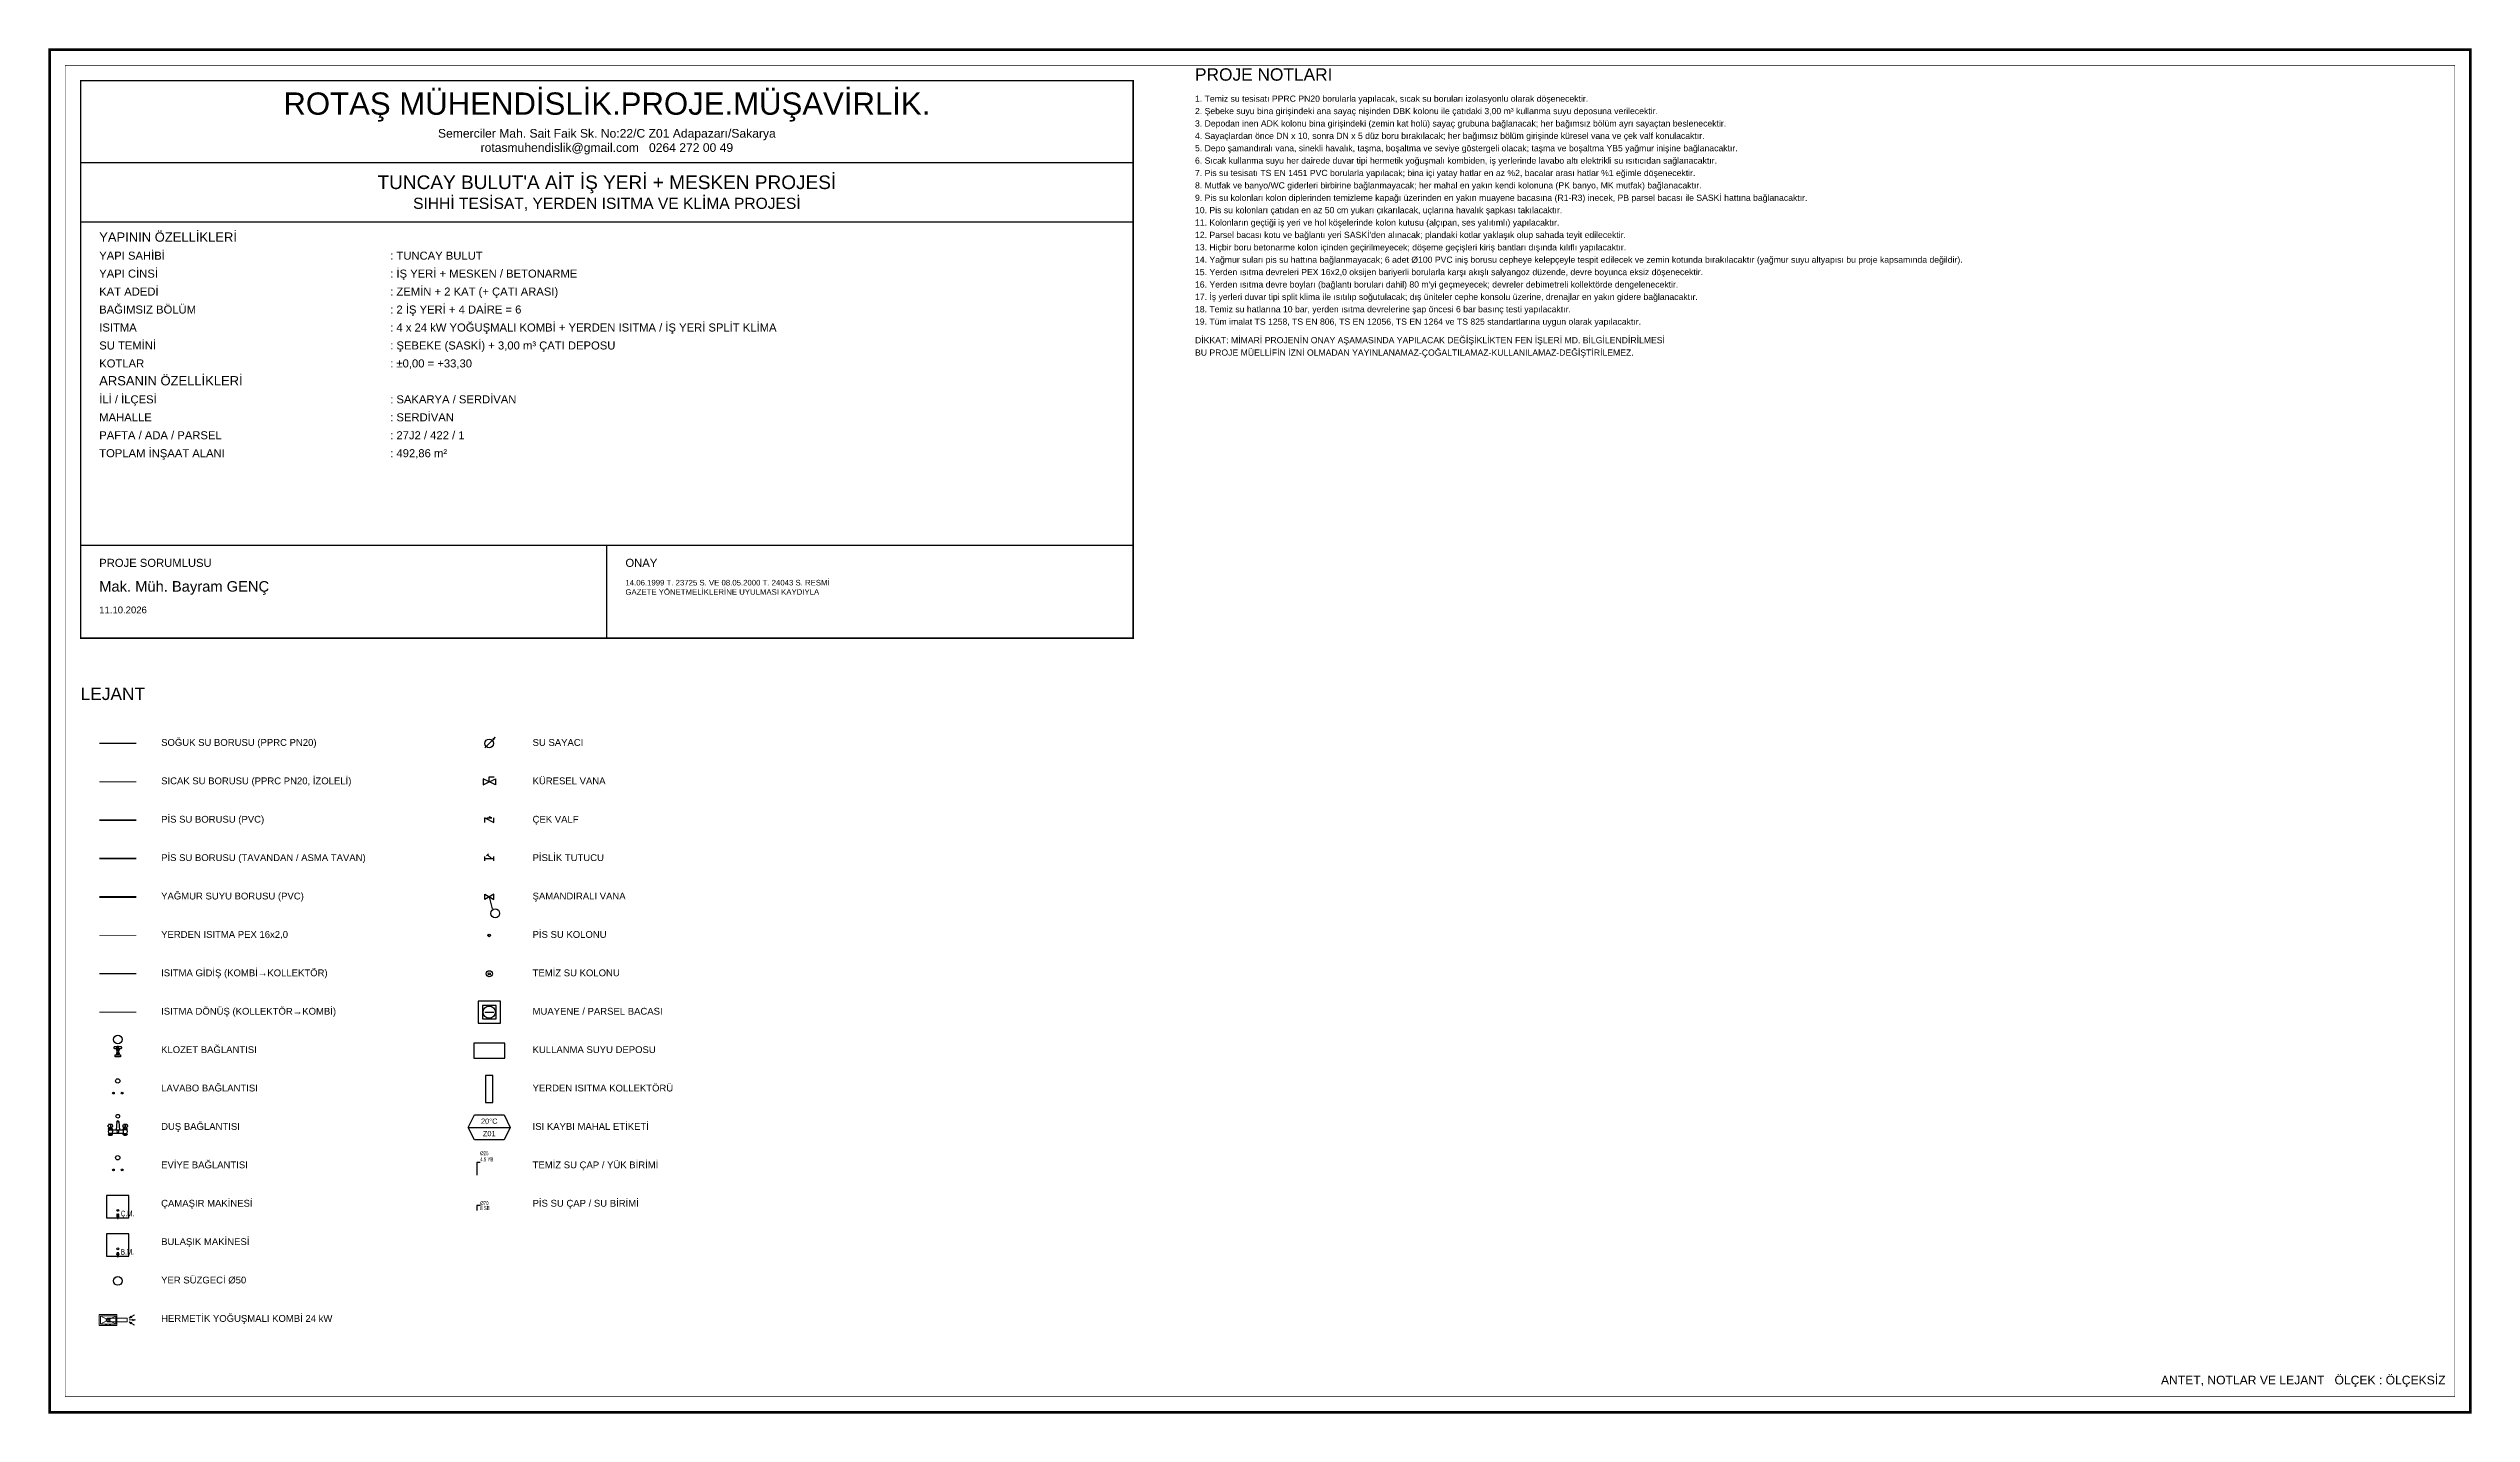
# Model space of a CAD drawing. Header units: centimetres. Extents: x -3952 to 22702, y 13298 to 16732.
# Drawn here: x -3952 to -38, y 14398 to 16602 of the extents above; entities that cross this region are included whole.
import ezdxf
from ezdxf.enums import TextEntityAlignment as Align

# ---------------------------------------------------------------- set-up
doc = ezdxf.new("R2010")
doc.units = ezdxf.units.CM
for name, pattern in [('BASMA HATTI', [31, 25, -6]), ('DASHED', [18, 12, -6]), ('ISITMA DONUS HATTI', [26, 20, -6]), ('PIS', [38, 30, -8]), ('PISSU HATTI', [26, 20, -6]), ('YAGMUR HATTI', [36, 30, -6])]:
    doc.linetypes.add(name, pattern=pattern)
for name, color, linetype in [('MD-YUK-BIRIMI', 7, 'Continuous'), ('MTY-ISIKAYBIMAHAL', 2, 'Continuous'), ('MTY-ISITMA-DONUS-BORU', 30, 'ISITMA DONUS HATTI'), ('MTY-ISITMA-GIDIS-BORU', 10, 'Continuous'), ('MTY-KOLLETOR', 7, 'Continuous'), ('MTY-PAFTA', 7, 'Continuous'), ('MTY-PEX-BORU', 1, 'Continuous'), ('MTY-PIS-SU-BORUSU', 6, 'PIS'), ('MTY-PISSU-BORU-TAVANDAN', 6, 'PISSU HATTI'), ('MTY-PISSU-CAP', 211, 'Continuous'), ('MTY-PISSU-KOLON', 211, 'DASHED'), ('MTY-ROGAR', 5, 'Continuous'), ('MTY-SICAKSU-BORU', 1, 'BASMA HATTI'), ('MTY-SOGUKSU-BORU', 5, 'Continuous'), ('MTY-TEFRIS', 15, 'Continuous'), ('MTY-TEMIZSU-CAP', 101, 'Continuous'), ('MTY-VANA', 1, 'Continuous'), ('MTY-YAGMUR-BORUSU', 3, 'YAGMUR HATTI'), ('MTY-YAZI', 7, 'Continuous'), ('MTY-YUK-BIRIMI', 7, 'Continuous'), ('RAST-TEM-SU DEPOSU', 11, 'Continuous')]:
    doc.layers.add(name, color=color, linetype=linetype)
doc.layers.add('ROTAS-PAFTA-SINIRI', color=8, linetype='Continuous', plot=False)
doc.styles.add('CAP', font='wturkce.SHX', dxfattribs={"width": 0.65})
doc.styles.add('MTY_CAP', font='wturkce.SHX', dxfattribs={"width": 0.65, "height": 20})
doc.styles.add('MTYCAPLT', font='arial.ttf', dxfattribs={"width": 0.65, "height": 1})
doc.styles.add('ROTAS', font='arial.ttf')

# ---------------------------------------------------------------- blocks, each defined once
blk = doc.blocks.new('ROTAS_PAFTA')
blk.add_lwpolyline([(0, 0), (1, 0), (1, 1), (0, 1)], close=True)
blk = doc.blocks.new('KLOZET1')
at = {"layer": 'MTY-TEFRIS', "color": 15}
blk.add_lwpolyline([(-3.9, 11.4, 0.414214), (-4.5, 10.8), (-4.5, 10.3, 0.414214), (-3.9, 9.7), (3.9, 9.7, 0.414214), (4.5, 10.3), (4.5, 10.8, 0.414214), (3.9, 11.4)], format="xyb", close=True, dxfattribs=at)
for points in [[(3, 0), (-3, 0), (-3, 2.3), (3, 2.3)], [(-0.8, 11.5), (0.8, 11.5), (0.8, 12), (-0.8, 12)], [(-0.8, 8.9), (0.8, 8.9), (0.8, 9.7), (-0.8, 9.7)]]:
    blk.add_lwpolyline(points, close=True, dxfattribs=at)
for points in [[(-1.6, 8.6), (-1.6, 7.5)], [(-1.6, 4.4), (-1.6, 3.4)], [(-1.3, 3.2), (-1.3, 2.3), (1.4, 2.3), (1.4, 3.2)], [(-1.2, 7.2), (-1.2, 4.8)], [(1.1, 8.9), (-1.1, 8.9)], [(-1.1, 7.3), (1.1, 7.3)], [(1.1, 4.7), (-1.1, 4.7)], [(-1.1, 3.1), (1.1, 3.1)], [(-0.5, 8.6), (-0.5, 7.5)], [(-0.5, 4.4), (-0.5, 3.4)], [(0.6, 8.6), (0.6, 7.5)], [(0.6, 4.4), (0.6, 3.4)], [(1.3, 4.8), (1.3, 5.2), (1.3, 7.2)], [(1.7, 8.6), (1.7, 7.5)], [(1.7, 4.4), (1.7, 3.4)]]:
    blk.add_lwpolyline(points, dxfattribs=at)
at = {"layer": 'MTY-TEFRIS', "color": 15, "elevation": 0}
for points in [[(-1, 10.3), (-1, 10.8, -0.414214), (-0.4, 11.4)], [(1, 10.3), (1, 10.8, 0.414214), (0.4, 11.4)]]:
    blk.add_lwpolyline(points, format="xyb", dxfattribs=at)
at = {"layer": 'MTY-TEFRIS', "color": 6}
blk.add_circle((0, 20), 5, dxfattribs=at)
at = {"layer": 'MTY-TEFRIS', "color": 15}
for centre, radius, start, end in [((-1.1, 8.1), 0.734, 41.7592, 138.241), ((-1.1, 8), 0.734, 221.7593, 318.2408), ((-1.1, 4), 0.734, 41.7592, 138.241), ((-1.1, 3.8), 0.734, 221.7593, 318.2408), ((-0.4, 10.3, 0), 0.641, 179.9998, 270.0001), ((0, 8.1), 0.734, 41.7592, 138.241), ((0, 8), 0.734, 221.7593, 318.2408), ((0, 4), 0.734, 41.7592, 138.241), ((0, 3.8), 0.734, 221.7593, 318.2408), ((0.4, 10.3, 0), 0.641, 270.0001, 0), ((1.1, 8.1), 0.734, 41.7592, 138.241), ((1.1, 8), 0.734, 221.7593, 318.2408), ((1.1, 4), 0.734, 41.7592, 138.241), ((1.1, 3.8), 0.734, 221.7593, 318.2408)]:
    blk.add_arc(centre, radius, start, end, dxfattribs=at)
at = {"layer": 'MD-YUK-BIRIMI', "color": 6, "style": 'MTYCAPLT', "width": 0.65}
for tag, p in [('PSCP_001', (-1.3, 24.5)), ('PS_001', (-0.6, 19.5))]:
    blk.add_attdef(tag, p, '', height=1, dxfattribs=at)
at = {"layer": 'MD-YUK-BIRIMI', "color": 3, "style": 'MTYCAPLT', "width": 0.65}
for tag, p in [('SOCP_001', (-1.3, 1.8)), ('SO_001', (-0.7, -0.5))]:
    blk.add_attdef(tag, p, '', height=1, dxfattribs=at)
blk = doc.blocks.new('LAVABO1')
at = {"layer": 'MTY-TEFRIS', "color": 3, "ltscale": 10}
blk.add_circle((-5, 1), 1, dxfattribs=at)
at = {"layer": 'MTY-TEFRIS', "color": 6}
blk.add_circle((0, 15), 2.5, dxfattribs=at)
at = {"layer": 'MTY-TEFRIS', "color": 1, "ltscale": 10}
blk.add_circle((5, 1), 1, dxfattribs=at)
at = {"layer": 'MD-YUK-BIRIMI', "color": 3, "style": 'MTYCAPLT', "width": 0.65}
for tag, p in [('SOCP_001', (-6.3, -0.5)), ('SO_001', (-5.7, 0.5))]:
    blk.add_attdef(tag, p, '', height=1, dxfattribs=at)
at = {"layer": 'MD-YUK-BIRIMI', "color": 6, "style": 'MTYCAPLT', "width": 0.65}
for tag, p in [('PSCP_001', (-1.3, 17)), ('PS_001', (-0.6, 14.5))]:
    blk.add_attdef(tag, p, '', height=1, dxfattribs=at)
at = {"layer": 'MD-YUK-BIRIMI', "color": 1, "style": 'MTYCAPLT', "width": 0.65}
for tag, p in [('SCCP_001', (3.7, -0.5)), ('SC_001', (4.4, 0.5))]:
    blk.add_attdef(tag, p, '', height=1, dxfattribs=at)
blk = doc.blocks.new('DUS TEKNESI1')
at = {"layer": 'MTY-TEFRIS'}
for points in [[(-10, 13.9), (-10, 12.2, -0.146062), (-11.3, 8.9, 0.113221), (-13.3, 11.5, -0.416893), (-13.3, 12)], [(-6.7, 12, -0.17585), (-7.5, 13.9), (-12.5, 13.9, -0.17585), (-13.3, 12)], [(-12.8, 0.5), (-12.8, 0), (-10, 0), (-7.2, 0), (-7.2, 0.5, 0.153746), (-12.8, 0.5), (-10, 0.5), (-7.2, 0.5)], [(-8.6, 6.9, -0.601952), (-8.6, 1.6), (-8.6, 0.8)], [(0, 18.4), (-0.6, 18.4, 0.391322), (-1.3, 17.8), (-2.2, 6.3)], [(0, 18.4), (0.6, 18.4, -0.391322), (1.3, 17.8), (2.2, 6.3)], [(6.7, 12, 0.17585), (7.5, 13.9), (12.5, 13.9, 0.17585), (13.3, 12)], [(8.6, 6.9, 0.601952), (8.6, 1.6), (11.4, 1.6, 0.601952), (11.4, 6.9)], [(12.8, 0.5), (12.8, 0), (10, 0), (7.2, 0), (7.2, 0.5, -0.153746), (12.8, 0.5), (10, 0.5), (7.2, 0.5)], [(10, 13.9), (10, 12.2, 0.146062), (11.3, 8.9, -0.113221), (13.3, 11.5)]]:
    blk.add_lwpolyline(points, format="xyb", dxfattribs=at)
for points in [[(-12.8, 7.5), (-10, 7.5), (-7.2, 7.5), (-7.2, 8), (-10, 8), (-12.8, 8)], [(-8.6, 0), (-8.6, -1), (-11.4, -1), (-11.4, 0)], [(12.8, 7.5), (10, 7.5), (7.2, 7.5), (7.2, 8), (10, 8), (12.8, 8)], [(11.4, 0), (11.4, -1), (8.6, -1), (8.6, 0)]]:
    blk.add_lwpolyline(points, close=True, dxfattribs=at)
for points in [[(-11.6, 9.5), (-11.6, 8)], [(-11.4, 7.5), (-11.4, 6.9), (-8.6, 6.9)], [(-8.6, 1.6), (-11.4, 1.6), (-11.4, 0.8)], [(-8.6, 7.5), (-8.6, 6.9)], [(-8.4, 9.5), (-8.4, 8)], [(7.8, 6.3), (-7.8, 6.3)], [(-7.8, 2.3), (7.8, 2.3)], [(8.4, 9.5), (8.4, 8)], [(11.4, 7.5), (11.4, 6.9), (8.6, 6.9)], [(8.6, 7.5), (8.6, 6.9)], [(8.6, 1.6), (8.6, 0.8)], [(11.4, 1.6), (11.4, 0.8)], [(11.6, 9.5), (11.6, 8)]]:
    blk.add_lwpolyline(points, dxfattribs=at)
at = {"layer": 'MTY-TEFRIS', "color": 6}
blk.add_circle((0, 25), 2.5, dxfattribs=at)
at = {"layer": 'MTY-TEFRIS'}
for centre, radius, start, end in [((-10, 4.3), 2.96, 117.9084, 242.0919), ((-10, 2.2), 11.8, 79.4131, 100.5868), ((-3.8, 12.8), 6.25, 185.208, 218.4476), ((-2, 5.9), 7.27, 130.2551, 156.0938), ((-6.9, 11.7), 0.344, 310.5655, 41.0891), ((0, 17.2), 1.6, 330.6975, 209.3026), ((0, 4.3), 1.37, 90.0002, 270.0001), ((0, 4.3), 1.37, 270.0001, 90.0002), ((6.9, 11.7), 0.344, 138.9108, 229.4346), ((2, 5.9), 7.27, 23.9063, 49.7447), ((10, 2.2), 11.8, 79.4131, 100.5868), ((3.8, 12.8), 6.25, 321.5525, 354.7921), ((13.1, 11.7), 0.344, 310.5655, 41.0891)]:
    blk.add_arc(centre, radius, start, end, dxfattribs=at)
at = {"layer": 'MD-YUK-BIRIMI', "color": 3, "style": 'MTYCAPLT', "width": 0.65}
for tag, p in [('SO_001', (-10.7, -0.5)), ('SOCP_001', (-11.3, -1.5))]:
    blk.add_attdef(tag, p, '', height=1, dxfattribs=at)
at = {"layer": 'MD-YUK-BIRIMI', "color": 6, "style": 'MTYCAPLT', "width": 0.65}
for tag, p in [('PSCP_001', (-1.3, 27)), ('PS_001', (-0.6, 24.5))]:
    blk.add_attdef(tag, p, '', height=1, dxfattribs=at)
at = {"layer": 'MD-YUK-BIRIMI', "color": 1, "style": 'MTYCAPLT', "width": 0.65}
for tag, p in [('SC_001', (9.4, -0.5)), ('SCCP_001', (8.7, -1.5))]:
    blk.add_attdef(tag, p, '', height=1, dxfattribs=at)
blk = doc.blocks.new('EVIYE1')
at = {"layer": 'MTY-TEFRIS', "color": 3, "ltscale": 10}
blk.add_circle((-5, 1), 1, dxfattribs=at)
at = {"layer": 'MTY-TEFRIS', "color": 6}
blk.add_circle((0, 15), 2.5, dxfattribs=at)
at = {"layer": 'MTY-TEFRIS', "color": 1, "ltscale": 10}
blk.add_circle((5, 1), 1, dxfattribs=at)
at = {"layer": 'MD-YUK-BIRIMI', "color": 3, "style": 'MTYCAPLT', "width": 0.65}
for tag, p in [('SOCP_001', (-6.3, -0.5)), ('SO_001', (-5.7, 0.5))]:
    blk.add_attdef(tag, p, '', height=1, dxfattribs=at)
at = {"layer": 'MD-YUK-BIRIMI', "color": 6, "style": 'MTYCAPLT', "width": 0.65}
for tag, p in [('PSCP_001', (-1.3, 17)), ('PS_001', (-0.6, 14.5))]:
    blk.add_attdef(tag, p, '', height=1, dxfattribs=at)
at = {"layer": 'MD-YUK-BIRIMI', "color": 1, "style": 'MTYCAPLT', "width": 0.65}
for tag, p in [('SCCP_001', (3.7, -0.5)), ('SC_001', (4.4, 0.5))]:
    blk.add_attdef(tag, p, '', height=1, dxfattribs=at)
blk = doc.blocks.new('CAMASIR MAKINASI1')
at = {"layer": 'MTY-TEFRIS'}
for p, q in [((-0.9, 0), (-0.9, -1.5)), ((-0.9, -1.5), (1.1, -1.5)), ((1.1, -1.5), (1.1, 0))]:
    blk.add_line(p, q, dxfattribs=at)
for points in [[(-30, 0), (30, 0), (30, 60), (-30, 60)], [(2.5, 0.4), (2.5, 0), (-2.5, 0), (-2.5, 0.4)]]:
    blk.add_lwpolyline(points, close=True, dxfattribs=at)
for points in [[(-1.8, 8.2, 0.414214), (-1.4, 8.2), (-1.3, 8.2, 0.414214), (-1.3, 8.7), (-2.1, 9.4, 0.414214), (-2.5, 9.4), (-2.6, 9.3, 0.414214), (-2.6, 8.9)], [(-1.8, 5.3, -0.414214), (-1.4, 5.3), (-1.3, 5.2, -0.414214), (-1.3, 4.8), (-2.1, 4, -0.414214), (-2.5, 4), (-2.6, 4.1, -0.414214), (-2.6, 4.6)], [(1.5, 8.7, 0.414214), (1.5, 8.2), (1.6, 8.2, 0.414214), (2, 8.2), (2.8, 8.9, 0.414214), (2.8, 9.3), (2.7, 9.4, 0.414214), (2.3, 9.4)], [(1.5, 4.8, -0.414214), (1.5, 5.2), (1.6, 5.3, -0.414214), (2, 5.3), (2.8, 4.6, -0.414214), (2.8, 4.1), (2.7, 4, -0.414214), (2.3, 4)]]:
    blk.add_lwpolyline(points, format="xyb", close=True, dxfattribs=at)
for points in [[(-1.5, 8.1), (-1.1, 7.7)], [(-1.5, 5.3), (-1.1, 5.7)], [(-1.3, 8.3), (-0.9, 7.9)], [(-1.3, 5.2), (-0.9, 5.6)], [(-0.9, 4.4), (-0.9, 0.4)], [(1.5, 8.3), (1.1, 7.9)], [(1.5, 5.2), (1.1, 5.6)], [(1.1, 4.4), (1.1, 0.4)], [(1.6, 8.1), (1.3, 7.7)], [(1.6, 5.3), (1.3, 5.7)]]:
    blk.add_lwpolyline(points, dxfattribs=at)
at = {"layer": 'MTY-TEFRIS', "color": 6}
blk.add_circle((0, 20), 2.5, dxfattribs=at)
at = {"layer": 'MTY-TEFRIS'}
for radius in [1.54, 0.581]:
    blk.add_circle((0.1, 6.7), radius, dxfattribs=at)
for start, end in [(143.13402, 216.86567), (53.13416, 126.86603), (233.13424, 306.86588), (323.13387, 36.86588)]:
    blk.add_arc((0.1, 6.7), 2.51, start, end, dxfattribs=at)
at = {"layer": 'MD-YUK-BIRIMI', "color": 6, "style": 'MTYCAPLT', "width": 0.65}
for tag, p in [('PSCP_001', (-1.3, 22)), ('PS_001', (-0.6, 19.5))]:
    blk.add_attdef(tag, p, '', height=1, dxfattribs=at)
at = {"layer": 'MD-YUK-BIRIMI', "color": 3, "style": 'MTYCAPLT', "width": 0.65}
for tag, p in [('SO_001', (-0.7, -0.5)), ('SOCP_001', (-1.2, -2))]:
    blk.add_attdef(tag, p, '', height=1, dxfattribs=at)
at = {"layer": 'MTY-TEFRIS', "color": 15, "style": 'MTYCAPLT', "width": 0.65}
blk.add_text('Ç.M.', height=15, dxfattribs=at).set_placement((8.1, 11.6), align=Align.MIDDLE_LEFT)
blk = doc.blocks.new('BULASIK MAKINASI1')
at = {"layer": 'MTY-TEFRIS'}
for p, q in [((-0.9, 0), (-0.9, -1.5)), ((-0.9, -1.5), (1.1, -1.5)), ((1.1, -1.5), (1.1, 0))]:
    blk.add_line(p, q, dxfattribs=at)
at = {"layer": 'MTY-TEFRIS', "color": 15}
blk.add_lwpolyline([(-30, 0), (30, 0), (30, 60), (-30, 60)], close=True, dxfattribs=at)
at = {"layer": 'MTY-TEFRIS'}
for points in [[(-1.8, 8.2, 0.414214), (-1.4, 8.2), (-1.3, 8.2, 0.414214), (-1.3, 8.7), (-2.1, 9.4, 0.414214), (-2.5, 9.4), (-2.6, 9.3, 0.414214), (-2.6, 8.9)], [(-1.8, 5.3, -0.414214), (-1.4, 5.3), (-1.3, 5.2, -0.414214), (-1.3, 4.8), (-2.1, 4, -0.414214), (-2.5, 4), (-2.6, 4.1, -0.414214), (-2.6, 4.6)], [(1.5, 8.7, 0.414214), (1.5, 8.2), (1.6, 8.2, 0.414214), (2, 8.2), (2.8, 8.9, 0.414214), (2.8, 9.3), (2.7, 9.4, 0.414214), (2.3, 9.4)], [(1.5, 4.8, -0.414214), (1.5, 5.2), (1.6, 5.3, -0.414214), (2, 5.3), (2.8, 4.6, -0.414214), (2.8, 4.1), (2.7, 4, -0.414214), (2.3, 4)]]:
    blk.add_lwpolyline(points, format="xyb", close=True, dxfattribs=at)
blk.add_lwpolyline([(2.5, 0.4), (2.5, 0), (-2.5, 0), (-2.5, 0.4)], close=True, dxfattribs=at)
for points in [[(-1.5, 8.1), (-1.1, 7.7)], [(-1.5, 5.3), (-1.1, 5.7)], [(-1.3, 8.3), (-0.9, 7.9)], [(-1.3, 5.2), (-0.9, 5.6)], [(-0.9, 4.4), (-0.9, 0.4)], [(1.5, 8.3), (1.1, 7.9)], [(1.5, 5.2), (1.1, 5.6)], [(1.1, 4.4), (1.1, 0.4)], [(1.6, 8.1), (1.3, 7.7)], [(1.6, 5.3), (1.3, 5.7)]]:
    blk.add_lwpolyline(points, dxfattribs=at)
at = {"layer": 'MTY-TEFRIS', "color": 6}
blk.add_circle((0, 20), 2.5, dxfattribs=at)
at = {"layer": 'MTY-TEFRIS'}
for radius in [1.54, 0.581]:
    blk.add_circle((0.1, 6.7), radius, dxfattribs=at)
for start, end in [(143.13402, 216.86567), (53.13416, 126.86603), (233.13424, 306.86588), (323.13387, 36.86588)]:
    blk.add_arc((0.1, 6.7), 2.51, start, end, dxfattribs=at)
at = {"layer": 'MD-YUK-BIRIMI', "color": 6, "style": 'MTYCAPLT', "width": 0.65}
for tag, p in [('PSCP', (0, 22.5)), ('PS', (0, 20))]:
    blk.add_attdef(tag, text='', height=1, dxfattribs=at).set_placement(p, align=Align.MIDDLE_CENTER)
at = {"layer": 'MD-YUK-BIRIMI', "color": 3, "style": 'MTYCAPLT', "width": 0.65}
for tag, p in [('SO', (0, 0)), ('SOCP', (0.1, -1.5))]:
    blk.add_attdef(tag, text='', height=1, dxfattribs=at).set_placement(p, align=Align.MIDDLE_CENTER)
at = {"layer": 'MTY-TEFRIS', "color": 15, "style": 'MTYCAPLT', "width": 0.65}
blk.add_text('B.M.', height=15, dxfattribs=at).set_placement((8.1, 11.6), align=Align.MIDDLE_LEFT)
blk = doc.blocks.new('YER SUZGECI DN501')
at = {"layer": 'MTY-TEFRIS', "color": 6}
blk.add_circle((0, 0), 3.5, dxfattribs=at)
at = {"layer": 'MD-YUK-BIRIMI', "color": 6, "style": 'MTYCAPLT', "width": 0.65}
for tag, p in [('PSCP_001', (-1.3, 0.7)), ('PS_001', (-0.6, -0.5))]:
    blk.add_attdef(tag, p, '', height=1, dxfattribs=at)
blk = doc.blocks.new('KOMBI1')
at = {"layer": 'MTY-TEFRIS', "color": 1, "lineweight": 20, "ltscale": 40}
for p, q in [((19.5, 17.5), (3.4, 26.6)), ((19.5, 12.5), (3.4, 3.4)), ((18.9, 15), (28.9, 15)), ((23.9, 20), (23.9, 10)), ((44.4, 26.6), (28.2, 17.5)), ((44.4, 3.4), (28.2, 12.5))]:
    blk.add_line(p, q, dxfattribs=at)
at = {"layer": 'MTY-TEFRIS', "color": 7, "lineweight": 20, "ltscale": 40}
for p, q in [((23.9, 20), (75.3, 20)), ((23.9, 10), (75.3, 10)), ((75.3, 20), (75.3, 10)), ((85.4, 25.3), (80.3, 20)), ((87.4, 21.8), (80.3, 20)), ((80.3, 15), (90.3, 15)), ((87.4, 8.2), (80.3, 10)), ((85.4, 4.7), (80.3, 10)), ((86.4, 23.6), (85.4, 25.3)), ((86.4, 6.5), (85.4, 4.7)), ((95, 28.6), (86.4, 23.6)), ((86.4, 23.6), (87.4, 21.8)), ((86.4, 6.5), (87.4, 8.2)), ((95, 1.4), (86.4, 6.5)), ((90.3, 15), (90.3, 17)), ((90.3, 17), (97.3, 15)), ((90.3, 15), (90.3, 13)), ((90.3, 13), (97.3, 15))]:
    blk.add_line(p, q, dxfattribs=at)
blk.add_lwpolyline([(0, 0), (47.8, 0), (47.8, 30), (0, 30)], close=True, dxfattribs=at)
at = {"layer": 'MTY-TEFRIS', "color": 1, "lineweight": 20, "ltscale": 40}
blk.add_lwpolyline([(3.4, 3.4), (44.4, 3.4), (44.4, 26.6), (3.4, 26.6)], close=True, dxfattribs=at)
at = {"layer": 'MTY-TEFRIS', "color": 3, "ltscale": 10}
blk.add_circle((18.9, 1), 1, dxfattribs=at)
at = {"layer": 'MTY-TEFRIS', "color": 7, "lineweight": 20, "ltscale": 40}
blk.add_circle((23.9, 15), 5, dxfattribs=at)
at = {"layer": 'MTY-TEFRIS', "color": 1, "ltscale": 10}
blk.add_circle((28.9, 1), 1, dxfattribs=at)
at = {"layer": 'MD-YUK-BIRIMI', "color": 3, "style": 'MTYCAPLT', "width": 0.65}
for tag, p in [('SOCP_001', (17.6, -0.5)), ('SO_001', (18.2, 0.5))]:
    blk.add_attdef(tag, p, '', height=1, dxfattribs=at)
at = {"layer": 'MD-YUK-BIRIMI', "color": 1, "style": 'MTYCAPLT', "width": 0.65}
for tag, p in [('SCCP_001', (27.6, -0.5)), ('SC_001', (28.3, 0.5))]:
    blk.add_attdef(tag, p, '', height=1, dxfattribs=at)
blk = doc.blocks.new('MTY-SU SAYACI')
at = {"layer": 'MTY-VANA'}
blk.add_hatch(color=256, dxfattribs=at).paths.add_polyline_path([(9.8, 9.8), (5.6, 7), (7, 5.6)])
for p, q in [((-7.3, -7.3), (6.3, 6.3)), ((5.6, 7), (9.8, 9.8)), ((7, 5.6), (5.6, 7)), ((7, 5.6), (9.8, 9.8))]:
    blk.add_line(p, q, dxfattribs=at)
blk.add_circle((0, 0), 7, dxfattribs=at)
blk.add_attdef('CAP', (2, 0.9), '', height=2.5, rotation=225, dxfattribs=at)
blk = doc.blocks.new('MTY-KURESEL VANA')
at = {"layer": 'MTY-VANA'}
for p, q in [((0, 0), (0, 8)), ((0, 8), (8, 8))]:
    blk.add_line(p, q, dxfattribs=at)
blk.add_lwpolyline([(-10, 5), (-10, -5), (10, 5), (10, -5), (-10, 5)], dxfattribs=at)
at = {"layer": 'MTY-VANA', "style": 'MTYCAPLT', "width": 0.65}
blk.add_attdef('CAP', text='', height=10, dxfattribs=at).set_placement((-1.1, 0), align=Align.CENTER)
blk = doc.blocks.new('MTY-CEKVALF VANA')
at = {"layer": 'MTY-VANA'}
h = blk.add_hatch(color=256, dxfattribs=at)
edge = h.paths.add_edge_path()
edge.add_arc((-10, 5), 1.41, 180, 540, ccw=False)
for p, q in [((-10, -5), (-10, 5)), ((-10, 5), (10, -5)), ((-5.6, 5), (5.6, 5)), ((5.6, 5), (0, 7.3)), ((10, -5), (10, 5))]:
    blk.add_line(p, q, dxfattribs=at)
at = {"layer": 'MTY-VANA', "style": 'CAP', "width": 0.65}
blk.add_attdef('CAP', text='', height=5, rotation=153.4349, dxfattribs=at).set_placement((0, 0), align=Align.CENTER)
blk = doc.blocks.new('MTY-PISLIK TUTUCU')
at = {"layer": 'MTY-VANA'}
for p, q in [((-10, -5), (-10, 5)), ((-10, 0), (10, 0)), ((10, -5), (10, 5))]:
    blk.add_line(p, q, dxfattribs=at)
at = {"layer": 'MTY-VANA', "color": 1, "ltscale": 75}
for p, q in [((-6.1, 5.8), (-1.4, 10.5)), ((5.1, 0), (-3.7, 8.1))]:
    blk.add_line(p, q, dxfattribs=at)
at = {"layer": 'MTY-VANA', "style": 'CAP', "width": 0.65}
blk.add_attdef('CAP', text='', height=5, dxfattribs=at).set_placement((0, 0), align=Align.CENTER)
blk = doc.blocks.new('MTY-PIS SU KOLON')
at = {"layer": 'MTY-PISSU-KOLON', "linetype": 'Continuous', "lineweight": -3}
blk.add_hatch(color=256, dxfattribs=at).paths.add_polyline_path([(-2.7, -0.1, 0.848135), (0, -0.1, -0.848135), (2.7, -0.1, 0.414214), (0, 2.6, 0.414214)])
blk.add_circle((0, 0), 3.5, dxfattribs=at)
blk = doc.blocks.new('MTY-TEMIZ SU CAP MB')
at = {"layer": 'MTY-TEMIZSU-CAP'}
for p, q in [((0.83, 3.1), (0, 3.1)), ((0, 3.1), (0, 0))]:
    blk.add_line(p, q, dxfattribs=at)
at = {"layer": 'MTY-TEMIZSU-CAP', "style": 'MTY_CAP', "width": 0.65}
for tag, p in [('SOCP_001', (0.83, 4.92)), ('SCCP_001', (0.83, 1.92))]:
    blk.add_attdef(tag, p, '', height=1, dxfattribs=at)
at = {"layer": 'MTY-YUK-BIRIMI', "color": 101, "style": 'MTY_CAP', "width": 0.65}
for tag, p in [('SO_001', (0.83, 3.42)), ('SC_001', (0.83, 0.42))]:
    blk.add_attdef(tag, p, '', height=1, dxfattribs=at)
blk = doc.blocks.new('MTY-PIS SU CAP SB')
at = {"layer": 'MTY-PISSU-CAP'}
for p, q in [((0.83, 1.17), (0, 1.17)), ((0, 1.17), (0, 0))]:
    blk.add_line(p, q, dxfattribs=at)
at = {"layer": 'MTY-PISSU-CAP', "style": 'MTY_CAP', "width": 0.65}
blk.add_attdef('PSCP_001', (0.83, 1.29), '', height=1, dxfattribs=at)
at = {"layer": 'MTY-YUK-BIRIMI', "color": 211, "style": 'MTY_CAP', "width": 0.65}
blk.add_attdef('PS_001', (0.83, 0.07), '', height=1, dxfattribs=at)

msp = doc.modelspace()

# ---------------------------------------------------------------- linework, layer by layer
at = {"layer": 'MTY-ISIKAYBIMAHAL'}
msp.add_line((-3274, 14860), (-3206, 14860), dxfattribs=at)
msp.add_lwpolyline([(-3274, 14860), (-3264, 14880), (-3216, 14880), (-3206, 14860), (-3216, 14840), (-3264, 14840)], close=True, dxfattribs=at)
at = {"layer": 'MTY-ISITMA-DONUS-BORU', "const_width": 2}
msp.add_lwpolyline([(-3870, 15046), (-3810, 15046)], dxfattribs=at)
at = {"layer": 'MTY-ISITMA-GIDIS-BORU', "const_width": 2}
msp.add_lwpolyline([(-3870, 15108), (-3810, 15108)], dxfattribs=at)
at = {"layer": 'MTY-KOLLETOR'}
msp.add_lwpolyline([(-3246, 14900), (-3234, 14900), (-3234, 14944), (-3246, 14944)], close=True, dxfattribs=at)
at = {"layer": 'MTY-PAFTA'}
for p, q in [((-3900, 16418), (-2200, 16418)), ((-3900, 16322), (-2200, 16322)), ((-3900, 15800), (-2200, 15800)), ((-3050, 15650), (-3050, 15800))]:
    msp.add_line(p, q, dxfattribs=at)
for points, const_width in [([(-3950, 14400), (-40, 14400), (-40, 16600), (-3950, 16600)], 4), ([(-3925, 14425), (-65, 14425), (-65, 16575), (-3925, 16575)], 1), ([(-3900, 15650), (-2200, 15650), (-2200, 16550), (-3900, 16550)], 2.5)]:
    msp.add_lwpolyline(points, close=True, dxfattribs=dict(at, const_width=const_width))
at = {"layer": 'MTY-PEX-BORU', "const_width": 1.2}
msp.add_lwpolyline([(-3870, 15170), (-3810, 15170)], dxfattribs=at)
at = {"layer": 'MTY-PIS-SU-BORUSU', "const_width": 3}
msp.add_lwpolyline([(-3870, 15356), (-3810, 15356)], dxfattribs=at)
at = {"layer": 'MTY-PISSU-BORU-TAVANDAN', "const_width": 2.5}
msp.add_lwpolyline([(-3870, 15294), (-3810, 15294)], dxfattribs=at)
at = {"layer": 'MTY-ROGAR'}
msp.add_line((-3247.2, 15046), (-3232.8, 15046), dxfattribs=at)
for points in [[(-3258, 15028), (-3222, 15028), (-3222, 15064), (-3258, 15064)], [(-3251, 15035), (-3229, 15035), (-3229, 15057), (-3251, 15057)]]:
    msp.add_lwpolyline(points, close=True, dxfattribs=at)
msp.add_circle((-3240, 15046), 9.9, dxfattribs=at)
at = {"layer": 'MTY-SICAKSU-BORU', "const_width": 2}
msp.add_lwpolyline([(-3870, 15418), (-3810, 15418)], dxfattribs=at)
at = {"layer": 'MTY-SOGUKSU-BORU', "const_width": 2}
msp.add_lwpolyline([(-3870, 15480), (-3810, 15480)], dxfattribs=at)
at = {"layer": 'MTY-SOGUKSU-BORU'}
for radius in [5, 1.75]:
    msp.add_circle((-3240, 15108), radius, dxfattribs=at)
at = {"layer": 'MTY-VANA'}
msp.add_line((-3240, 15232), (-3235.2, 15212.8), dxfattribs=at)
msp.add_lwpolyline([(-3247.2, 15236.3), (-3232.8, 15227.7), (-3232.8, 15236.3), (-3247.2, 15227.7)], close=True, dxfattribs=at)
msp.add_circle((-3230.4, 15205.6), 7.2, dxfattribs=at)
at = {"layer": 'MTY-YAGMUR-BORUSU', "const_width": 3}
msp.add_lwpolyline([(-3870, 15232), (-3810, 15232)], dxfattribs=at)
at = {"layer": 'RAST-TEM-SU DEPOSU'}
msp.add_lwpolyline([(-3265, 14972), (-3215, 14972), (-3215, 14996), (-3265, 14996)], close=True, dxfattribs=at)

# ---------------------------------------------------------------- block references
at = {"layer": 'MTY-TEFRIS'}
msp.add_blockref('MTY-KURESEL VANA', (-3240, 15418), dxfattribs=at)
for name, p, xscale, yscale in [('MTY-PIS SU KOLON', (-3240, 15170), 0.6, 0.6), ('KLOZET1', (-3840, 14974), 1.4, 1.4), ('LAVABO1', (-3840, 14914), 1.4, 1.4), ('DUS TEKNESI1', (-3840, 14848), 1.2, 1.2), ('EVIYE1', (-3840, 14790), 1.4, 1.4), ('CAMASIR MAKINASI1', (-3840, 14714), 0.6, 0.6), ('BULASIK MAKINASI1', (-3840, 14652), 0.6, 0.6), ('YER SUZGECI DN501', (-3840, 14612), 2, 2), ('KOMBI1', (-3870, 14540), 0.6, 0.6)]:
    msp.add_blockref(name, p, dxfattribs=dict(at, xscale=xscale, yscale=yscale))
ref = msp.add_blockref('MTY-TEMIZ SU CAP MB', (-3260, 14783), dxfattribs=dict(at, xscale=6.5, yscale=6.5))
ref.add_attrib('SO_001', '4.5 YB', (-3254.6, 14805.2), dxfattribs={"layer": 'MTY-YUK-BIRIMI', "color": 101, "height": 6.5, "style": 'MTY_CAP', "width": 0.65})
ref.add_attrib('SOCP_001', 'Ø25', (-3254.6, 14815), dxfattribs={"layer": 'MTY-TEMIZSU-CAP', "height": 6.5, "style": 'MTY_CAP', "width": 0.65})
at = {"layer": 'MTY-TEFRIS', "xscale": 6.5, "yscale": 6.5}
msp.add_blockref('MTY-PIS SU CAP SB', (-3260, 14726), dxfattribs=at).add_auto_attribs({'PSCP_001': 'Ø70', 'PS_001': '8 SB'})
at = {"layer": 'MTY-VANA'}
msp.add_blockref('MTY-SU SAYACI', (-3240, 15480), dxfattribs=at)
at = {"layer": 'MTY-VANA', "xscale": 0.72, "yscale": 0.72}
for name, p in [('MTY-CEKVALF VANA', (-3240, 15356)), ('MTY-PISLIK TUTUCU', (-3240, 15294))]:
    msp.add_blockref(name, p, dxfattribs=at)
at = {"layer": 'ROTAS-PAFTA-SINIRI', "xscale": 3910, "yscale": 2200}
msp.add_blockref('ROTAS_PAFTA', (-3950, 14400), dxfattribs=at)

# ---------------------------------------------------------------- texts
at = {"layer": 'MTY-ISIKAYBIMAHAL', "style": 'ROTAS'}
for s, p in [('20°C', (-3240, 14870)), ('Z01', (-3240, 14850))]:
    msp.add_text(s, height=8.5, dxfattribs=at).set_placement(p, align=Align.MIDDLE_CENTER)
at = {"layer": 'MTY-PAFTA', "style": 'ROTAS'}
msp.add_text('ANTET, NOTLAR VE LEJANT   ÖLÇEK : ÖLÇEKSİZ', height=14, dxfattribs=at).set_placement((-80, 14445), align=Align.RIGHT)
at = {"layer": 'MTY-YAZI', "style": 'ROTAS'}
for s, height, p in [('PROJE NOTLARI', 20, (-2100, 16550)), ('1. Temiz su tesisatı PPRC PN20 borularla yapılacak, sıcak su boruları izolasyonlu olarak döşenecektir.', 10, (-2100, 16516)), ('3. Depodan inen ADK kolonu bina girişindeki (zemin kat holü) sayaç grubuna bağlanacak; her bağımsız bölüm ayrı sayaçtan beslenecektir.', 10, (-2100, 16476)), ('2. Şebeke suyu bina girişindeki ana sayaç nişinden DBK kolonu ile çatıdaki 3,00 m³ kullanma suyu deposuna verilecektir.', 10, (-2100, 16496)), ('4. Sayaçlardan önce DN x 10, sonra DN x 5 düz boru bırakılacak; her bağımsız bölüm girişinde küresel vana ve çek valf konulacaktır.', 10, (-2100, 16456)), ('5. Depo şamandıralı vana, sinekli havalık, taşma, boşaltma ve seviye göstergeli olacak; taşma ve boşaltma YB5 yağmur inişine bağlanacaktır.', 10, (-2100, 16436)), ('6. Sıcak kullanma suyu her dairede duvar tipi hermetik yoğuşmalı kombiden, iş yerlerinde lavabo altı elektrikli su ısıtıcıdan sağlanacaktır.', 10, (-2100, 16416)), ('7. Pis su tesisatı TS EN 1451 PVC borularla yapılacak; bina içi yatay hatlar en az %2, bacalar arası hatlar %1 eğimle döşenecektir.', 10, (-2100, 16396)), ('8. Mutfak ve banyo/WC giderleri birbirine bağlanmayacak; her mahal en yakın kendi kolonuna (PK banyo, MK mutfak) bağlanacaktır.', 10, (-2100, 16376)), ('9. Pis su kolonları kolon diplerinden temizleme kapağı üzerinden en yakın muayene bacasına (R1-R3) inecek, PB parsel bacası ile SASKİ hattına bağlanacaktır.', 10, (-2100, 16356)), ('10. Pis su kolonları çatıdan en az 50 cm yukarı çıkarılacak, uçlarına havalık şapkası takılacaktır.', 10, (-2100, 16336)), ('11. Kolonların geçtiği iş yeri ve hol köşelerinde kolon kutusu (alçıpan, ses yalıtımlı) yapılacaktır.', 10, (-2100, 16316)), ('YAPININ ÖZELLİKLERİ', 15, (-3870, 16290)), ("12. Parsel bacası kotu ve bağlantı yeri SASKİ'den alınacak; plandaki kotlar yaklaşık olup sahada teyit edilecektir.", 10, (-2100, 16296)), ('13. Hiçbir boru betonarme kolon içinden geçirilmeyecek; döşeme geçişleri kiriş bantları dışında kılıflı yapılacaktır.', 10, (-2100, 16276)), ('YAPI SAHİBİ', 13, (-3870, 16261)), ('YAPI CİNSİ', 13, (-3870, 16232)), (': TUNCAY BULUT', 13, (-3400, 16261)), (': İŞ YERİ + MESKEN / BETONARME', 13, (-3400, 16232)), ('14. Yağmur suları pis su hattına bağlanmayacak; 6 adet Ø100 PVC iniş borusu cepheye kelepçeyle tespit edilecek ve zemin kotunda bırakılacaktır (yağmur suyu altyapısı bu proje kapsamında değildir).', 10, (-2100, 16256)), ('15. Yerden ısıtma devreleri PEX 16x2,0 oksijen bariyerli borularla karşı akışlı salyangoz düzende, devre boyunca eksiz döşenecektir.', 10, (-2100, 16236)), ('KAT ADEDİ', 13, (-3870, 16203)), (': ZEMİN + 2 KAT (+ ÇATI ARASI)', 13, (-3400, 16203)), ("16. Yerden ısıtma devre boyları (bağlantı boruları dahil) 80 m'yi geçmeyecek; devreler debimetreli kollektörde dengelenecektir.", 10, (-2100, 16216)), ('17. İş yerleri duvar tipi split klima ile ısıtılıp soğutulacak; dış üniteler cephe konsolu üzerine, drenajlar en yakın gidere bağlanacaktır.', 10, (-2100, 16196)), ('BAĞIMSIZ BÖLÜM', 13, (-3870, 16174)), (': 2 İŞ YERİ + 4 DAİRE = 6', 13, (-3400, 16174)), ('18. Temiz su hatlarına 10 bar, yerden ısıtma devrelerine şap öncesi 6 bar basınç testi yapılacaktır.', 10, (-2100, 16176)), ('19. Tüm imalat TS 1258, TS EN 806, TS EN 12056, TS EN 1264 ve TS 825 standartlarına uygun olarak yapılacaktır.', 10, (-2100, 16156)), ('SU TEMİNİ', 13, (-3870, 16116)), ('ISITMA', 13, (-3870, 16145)), (': 4 x 24 kW YOĞUŞMALI KOMBİ + YERDEN ISITMA / İŞ YERİ SPLİT KLİMA', 13, (-3400, 16145)), (': ŞEBEKE (SASKİ) + 3,00 m³ ÇATI DEPOSU', 13, (-3400, 16116)), ('DİKKAT: MİMARİ PROJENİN ONAY AŞAMASINDA YAPILACAK DEĞİŞİKLİKTEN FEN İŞLERİ MD. BİLGİLENDİRİLMESİ', 10, (-2100, 16126)), ('KOTLAR', 13, (-3870, 16087)), (': ±0,00 = +33,30', 13, (-3400, 16087)), ('BU PROJE MÜELLİFİN İZNİ OLMADAN YAYINLANAMAZ-ÇOĞALTILAMAZ-KULLANILAMAZ-DEĞİŞTİRİLEMEZ.', 10, (-2100, 16106)), ('ARSANIN ÖZELLİKLERİ', 15, (-3870, 16058)), ('MAHALLE', 13, (-3870, 16000)), ('İLİ / İLÇESİ', 13, (-3870, 16029)), (': SAKARYA / SERDİVAN', 13, (-3400, 16029)), (': SERDİVAN', 13, (-3400, 16000)), ('PAFTA / ADA / PARSEL', 13, (-3870, 15971)), (': 27J2 / 422 / 1', 13, (-3400, 15971)), ('TOPLAM İNŞAAT ALANI', 13, (-3870, 15942)), (': 492,86 m²', 13, (-3400, 15942)), ('PROJE SORUMLUSU', 13, (-3870, 15765)), ('ONAY', 13, (-3020, 15765)), ('Mak. Müh. Bayram GENÇ', 17, (-3870, 15725)), ('14.06.1999 T. 23725 S. VE 08.05.2000 T. 24043 S. RESMİ', 9, (-3020, 15735)), ('11.10.2026', 11, (-3870, 15690)), ('GAZETE YÖNETMELİKLERİNE UYULMASI KAYDIYLA', 9, (-3020, 15720)), ('LEJANT', 20, (-3900, 15550)), ('SOĞUK SU BORUSU (PPRC PN20)', 11, (-3770, 15476)), ('SU SAYACI', 11, (-3170, 15476)), ('SICAK SU BORUSU (PPRC PN20, İZOLELİ)', 11, (-3770, 15414)), ('KÜRESEL VANA', 11, (-3170, 15414)), ('PİS SU BORUSU (PVC)', 11, (-3770, 15352)), ('ÇEK VALF', 11, (-3170, 15352)), ('PİS SU BORUSU (TAVANDAN / ASMA TAVAN)', 11, (-3770, 15290)), ('PİSLİK TUTUCU', 11, (-3170, 15290)), ('YAĞMUR SUYU BORUSU (PVC)', 11, (-3770, 15228)), ('ŞAMANDIRALI VANA', 11, (-3170, 15228)), ('YERDEN ISITMA PEX 16x2,0', 11, (-3770, 15166)), ('PİS SU KOLONU', 11, (-3170, 15166)), ('ISITMA GİDİŞ (KOMBİ→KOLLEKTÖR)', 11, (-3770, 15104)), ('TEMİZ SU KOLONU', 11, (-3170, 15104)), ('ISITMA DÖNÜŞ (KOLLEKTÖR→KOMBİ)', 11, (-3770, 15042)), ('MUAYENE / PARSEL BACASI', 11, (-3170, 15042)), ('KLOZET BAĞLANTISI', 11, (-3770, 14980)), ('KULLANMA SUYU DEPOSU', 11, (-3170, 14980)), ('LAVABO BAĞLANTISI', 11, (-3770, 14918)), ('YERDEN ISITMA KOLLEKTÖRÜ', 11, (-3170, 14918)), ('DUŞ BAĞLANTISI', 11, (-3770, 14856)), ('ISI KAYBI MAHAL ETİKETİ', 11, (-3170, 14856)), ('EVİYE BAĞLANTISI', 11, (-3770, 14794)), ('TEMİZ SU ÇAP / YÜK BİRİMİ', 11, (-3170, 14794)), ('ÇAMAŞIR MAKİNESİ', 11, (-3770, 14732)), ('PİS SU ÇAP / SU BİRİMİ', 11, (-3170, 14732)), ('BULAŞIK MAKİNESİ', 11, (-3770, 14670)), ('YER SÜZGECİ Ø50', 11, (-3770, 14608)), ('HERMETİK YOĞUŞMALI KOMBİ 24 kW', 11, (-3770, 14546))]:
    msp.add_text(s, height=height, dxfattribs=at).set_placement(p)
for s, height, p in [('ROTAŞ MÜHENDİSLİK.PROJE.MÜŞAVİRLİK.', 36, (-3050, 16495)), ('Semerciler Mah. Sait Faik Sk. No:22/C Z01 Adapazarı/Sakarya', 14, (-3050, 16458)), ('rotasmuhendislik@gmail.com   0264 272 00 49', 14, (-3050, 16435)), ("TUNCAY BULUT'A AİT İŞ YERİ + MESKEN PROJESİ", 22, (-3050, 16375)), ('SIHHİ TESİSAT, YERDEN ISITMA VE KLİMA PROJESİ', 18, (-3050, 16343))]:
    msp.add_text(s, height=height, dxfattribs=at).set_placement(p, align=Align.CENTER)

doc.saveas('drawing.dxf')
